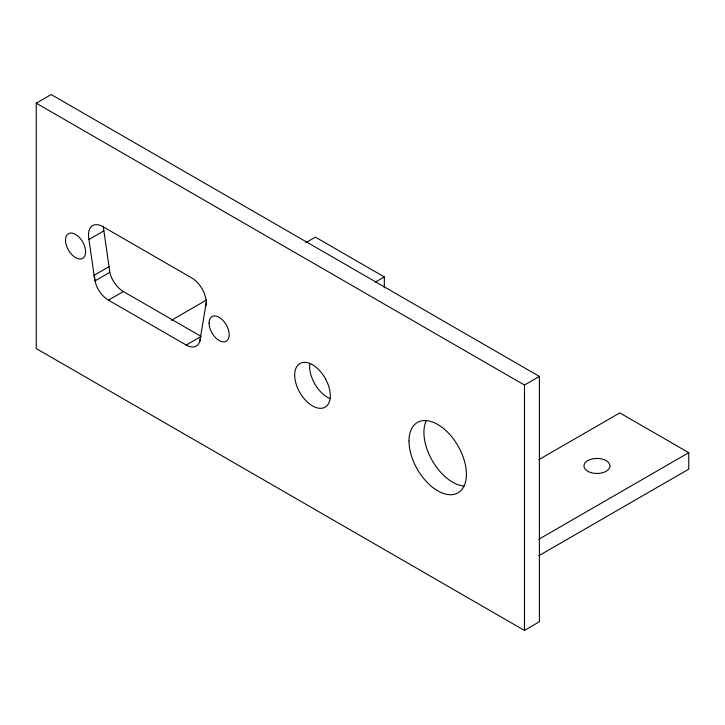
<?xml version="1.0" encoding="UTF-8"?>
<svg xmlns="http://www.w3.org/2000/svg" width="725" height="725" viewBox="0 0 725 725"><rect width="100%" height="100%" fill="white"/><g stroke="black" fill="none" stroke-linecap="round" stroke-linejoin="round"><path stroke-width="1.09" d="M200.544 336.753L200.055 340.759L198.623 343.931A20.309 11.727 60 0 1 186.189 345.046L108.451 300.159A20.309 11.727 60 0 1 96.008 284.689L94.087 275.292L109.022 266.664M103.403 226.282A20.309 11.727 60 0 0 103.892 230.858L109.828 272.319L94.893 280.938L88.957 239.477A20.309 11.727 60 0 1 102.832 226.617L191.862 278.01A20.309 11.727 60 0 1 206.217 302.887L205.438 307.536M199.774 341.403L206.217 302.887M524.474 630.451L539.409 621.715L539.409 376.429L51.185 94.549L36.25 103.177L36.25 348.571L524.474 630.451L524.474 385.048L36.25 103.177M88.957 239.477L103.892 230.858M108.451 300.159L123.377 291.541L201.124 336.418L186.189 345.046M171.345 320.314L206.625 299.951M305.597 242.793L315.402 237.138L384.322 276.932L384.332 287.907M375.541 282.007L384.322 276.932M524.474 385.048L539.409 376.429M538.811 459.668L619.821 412.897L688.75 452.69L688.75 469.157L538.811 555.731M538.811 539.264L688.75 452.69M109.828 272.319L110.943 276.071A20.309 11.727 60 0 0 123.377 291.541M464.127 486.058A40.618 23.445 60 0 1 432.327 460.756A40.618 23.445 60 0 1 426.318 420.563M330.21 398.65A25.185 14.536 60 0 1 309.838 363.361M325.661 379.084L325.081 378.087A25.185 14.536 60 0 0 295.755 368.663A25.185 14.536 60 0 0 314.043 406.734A25.185 14.536 60 0 0 327.908 383.978L325.661 379.084M209.09 323.114A14.219 8.211 60 0 0 224.17 341.874A14.219 8.211 60 0 0 224.17 321.764A14.219 8.211 60 0 0 209.09 323.114M65.495 240.211A14.219 8.211 60 0 0 80.575 258.97A14.219 8.211 60 0 0 80.575 238.86A14.219 8.211 60 0 0 65.495 240.211M408.982 441.072A40.618 23.445 60 0 0 452.065 494.658A40.618 23.445 60 0 0 452.065 437.22A40.618 23.445 60 0 0 408.982 441.072M590.476 472.455A12.996 7.504 0 0 0 609.97 465.948A12.996 7.504 0 0 0 590.476 459.451A12.996 7.504 0 0 0 590.476 472.455"/></g></svg>
